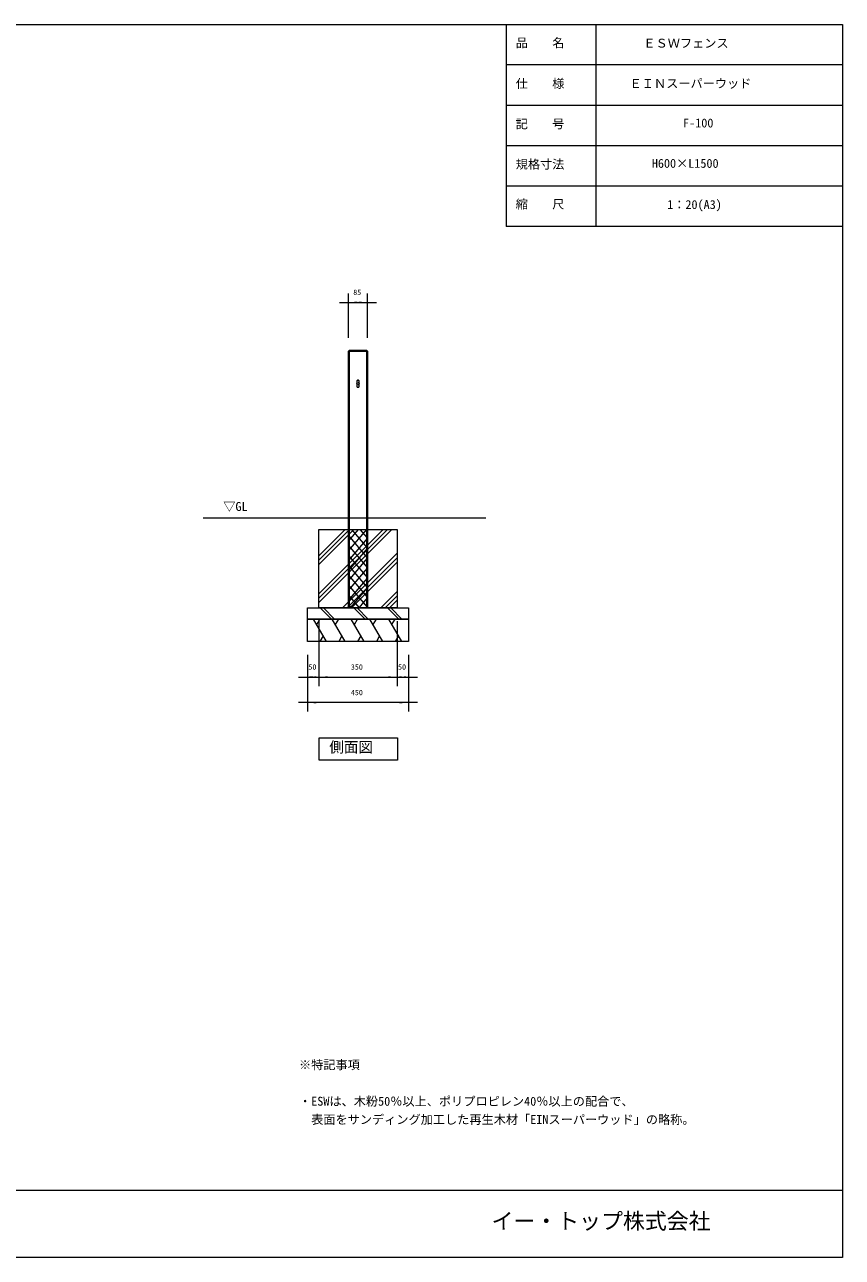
# Model space of a CAD drawing. Units: millimetres, scale not verified. Extents: x -3900 to 3900, y -2750 to 2750.
# Drawn here: x 252 to 3900, y -2750 to 2750 of the extents above; entities that cross this region are included whole.
import ezdxf
from ezdxf.enums import TextEntityAlignment as Align

# ---------------------------------------------------------------- set-up
doc = ezdxf.new("R2010")
doc.units = ezdxf.units.MM
doc.header["$LTSCALE"] = 20
doc.layers.add('0-1_IMPORTED', color=30, linetype='Continuous', lineweight=18)
doc.styles.add('ＭＳ ゴシック', font='')
doc.styles.get('ＭＳ ゴシック').set_extended_font_data('MS Gothic')

msp = doc.modelspace()

# ---------------------------------------------------------------- linework, layer by layer
at = {"layer": '0-1_IMPORTED'}
for p, q in [((2400, 2750), (2400, 1850)), ((2800, 2750), (2800, 1850)), ((3900, 2570), (2400, 2570)), ((3900, 2390), (2400, 2390)), ((3900, 2210), (2400, 2210)), ((3900, 2030), (2400, 2030)), ((3900, 1850), (2400, 1850)), ((1696.5, 1293), (1781.5, 1293)), ((1701.5, 148), (1701.5, 1298)), ((1776.5, 1298), (1776.5, 148)), ((1735.3, 1133.46), (1735.3, 1162.54)), ((1742.8, 1162.54), (1742.8, 1133.46)), ((2309, 548), (1049, 548)), ((1564, 341.11), (1720.89, 498)), ((1564, 171.4), (1890.6, 498)), ((1564, 360.91), (1701.09, 498)), ((1564, 191.2), (1870.8, 498)), ((1564, 380.71), (1681.29, 498)), ((1564, 211), (1851, 498)), ((1696.5, 490.07), (1703.24, 498)), ((1696.5, 445.87), (1740.81, 498)), ((1696.5, 401.68), (1778.37, 498)), ((1781.5, 415.82), (1711.64, 498)), ((1781.5, 460.01), (1749.21, 498)), ((1781.5, 371.62), (1696.5, 471.62)), ((1696.5, 357.49), (1781.5, 457.49)), ((1670.71, 148), (1914, 391.29)), ((1781.5, 327.43), (1696.5, 427.43)), ((1696.5, 313.29), (1781.5, 413.29)), ((1690.5, 148), (1914, 371.5)), ((1781.5, 283.23), (1696.5, 383.23)), ((1696.5, 269.1), (1781.5, 369.1)), ((1781.5, 239.04), (1696.5, 339.04)), ((1710.3, 148), (1914, 351.7)), ((1696.5, 224.9), (1781.5, 324.9)), ((1781.5, 194.84), (1696.5, 294.84)), ((1696.5, 180.71), (1781.5, 280.71)), ((1781.5, 150.65), (1696.5, 250.65)), ((1706.26, 148), (1781.5, 236.51)), ((1840.41, 148), (1914, 221.59)), ((1746.19, 148), (1696.5, 206.46)), ((1743.83, 148), (1781.5, 192.32)), ((1860.21, 148), (1914, 201.79)), ((1880.01, 148), (1914, 181.99)), ((1570.86, 148), (1620.86, 98)), ((1585, 148), (1635, 98)), ((1708.62, 148), (1696.5, 162.26)), ((1720.86, 148), (1770.86, 98)), ((1735, 148), (1785, 98)), ((1781.39, 148), (1781.5, 148.13)), ((1870.86, 148), (1920.86, 98)), ((1885, 148), (1935, 98)), ((1598.13, -2), (1540.39, 98)), ((1554.83, 73), (1569.26, 98)), ((1682.13, -2), (1624.39, 98)), ((1638.83, 73), (1653.26, 98)), ((1766.13, -2), (1708.39, 98)), ((1722.83, 73), (1737.26, 98)), ((1850.13, -2), (1792.39, 98)), ((1806.83, 73), (1821.26, 98)), ((1934.13, -2), (1876.39, 98)), ((1890.83, 73), (1905.26, 98)), ((1583.69, 23), (1569.26, -2)), ((1667.69, 23), (1653.26, -2)), ((1751.69, 23), (1737.26, -2)), ((1835.69, 23), (1821.26, -2)), ((1919.69, 23), (1905.26, -2)), ((-3900, -2450), (3900, -2450))]:
    msp.add_line(p, q, dxfattribs=at)
at = {"layer": '0-1_IMPORTED', "color": 1}
for p, q in [((1696.5, 1353), (1696.5, 1551)), ((1781.5, 1353), (1781.5, 1551)), ((1656.5, 1511), (1696.5, 1511)), ((1696.5, 1511), (1781.5, 1511)), ((1781.5, 1511), (1821.5, 1511)), ((1564, 88), (1564, -201)), ((1564, 88), (1564, -201)), ((1914, 88), (1914, -201)), ((1914, 88), (1914, -201)), ((1514, -62), (1514, -201)), ((1514, -62), (1514, -315)), ((1964, -62), (1964, -201)), ((1964, -62), (1964, -315)), ((1474, -161), (1514, -161)), ((1514, -161), (1564, -161)), ((1524, -161), (1564, -161)), ((1564, -161), (1604, -161)), ((1564, -161), (1914, -161)), ((1874, -161), (1914, -161)), ((1914, -161), (1954, -161)), ((1914, -161), (1964, -161)), ((1964, -161), (2004, -161)), ((1514, -275), (1474, -275)), ((1964, -275), (1514, -275)), ((2004, -275), (1964, -275))]:
    msp.add_line(p, q, dxfattribs=at)
at = {"layer": '0-1_IMPORTED'}
for points in [[(-3900, 2750), (3900, 2750), (3900, -2750), (-3900, -2750)], [(1700.75, 1298), (1777.25, 1298), (1781.5, 1293), (1781.5, 148), (1696.5, 148), (1696.5, 1293)], [(1564, 498), (1914, 498), (1914, 148), (1564, 148)], [(1514, 148), (1964, 148), (1964, 98), (1514, 98)], [(1514, 98), (1964, 98), (1964, -2), (1514, -2)], [(1565.73, -431.46), (1915.73, -431.46), (1915.73, -531.46), (1565.73, -531.46)]]:
    msp.add_lwpolyline(points, close=True, dxfattribs=at)
for points in [[(1737.06, 1164.3), (1738.8, 1164.3), (1739.3, 1164.3), (1741.04, 1164.3)], [(1741.04, 1131.7), (1739.3, 1131.7), (1738.8, 1131.7), (1737.06, 1131.7)]]:
    msp.add_lwpolyline(points, dxfattribs=at)
msp.add_circle((1739, 1148), 5, dxfattribs=at)
for centre, start, end in [((1737.06, 1162.54), 90, 180), ((1741.04, 1162.54), 360, 90), ((1737.06, 1133.46), 180, 270), ((1741.04, 1133.46), 270, 0)]:
    msp.add_arc(centre, 1.75, start, end, dxfattribs=at)
at = {"layer": '0-1_IMPORTED', "color": 1}
for points in [[(1696.5, 1511), (1736.5, 1514.5), (1736.5, 1507.5)], [(1781.5, 1511), (1741.5, 1507.5), (1741.5, 1514.5)], [(1514, -161), (1554, -157.5), (1554, -164.5)], [(1564, -161), (1523.95, -163.8), (1524.07, -156.8)], [(1564, -161), (1604, -157.5), (1604, -164.5)], [(1914, -161), (1874, -164.5), (1874, -157.5)], [(1914, -161), (1954, -157.5), (1954, -164.5)], [(1964, -161), (1924, -164.5), (1924, -157.5)], [(1514, -275), (1554, -271.5), (1554, -278.5)], [(1964, -275), (1924, -278.5), (1924, -271.5)]]:
    msp.add_solid(points, dxfattribs=at)

# ---------------------------------------------------------------- texts
at = {"layer": '0-1_IMPORTED', "color": 7, "style": 'ＭＳ ゴシック'}
for s, height, p in [('品\u3000\u3000名', 39.81, (2442.74, 2637.38)), ('ＥＳＷフェンス', 39.81, (3012.5, 2635.44)), ('仕\u3000\u3000様', 39.81, (2442.74, 2455.44)), ('ＥＩＮスーパーウッド', 39.81, (2951.01, 2456.04)), ('記\u3000\u3000号', 39.81, (2442.74, 2275.44)), ('F-100', 39.81, (3189.42, 2279.32)), ('規格寸法', 39.81, (2442.74, 2095.44)), ('H600×L1500', 39.81, (3049.99, 2099.32)), ('縮\u3000\u3000尺', 39.81, (2442.74, 1917.38)), ('1：20(A3)', 39.81, (3118.47, 1915.44)), ('85', 23.88, (1717.83, 1536.93)), ('▽GL', 39.81, (1138.14, 568.38)), ('50', 23.88, (1517.83, -135.07)), ('350', 23.88, (1707.25, -135.07)), ('50', 23.88, (1917.83, -135.07)), ('450', 23.88, (1707.25, -249.07)), ('側面図', 47.77, (1610.82, -511.53)), ('※特記事項', 39.81, (1476.03, -1922.52)), ('・ESWは、木粉50％以上、ポリプロピレン40％以上の配合で、', 39.81, (1476.03, -2085.41)), ('  表面をサンディング加工した再生木材「EINスーパーウッド」の略称。', 39.81, (1476.03, -2166.85)), ('イー・トップ株式会社', 71.65, (2334.75, -2645.38))]:
    msp.add_text(s, height=height, dxfattribs=at).set_placement(p, align=Align.BOTTOM_LEFT)

doc.saveas('drawing.dxf')
